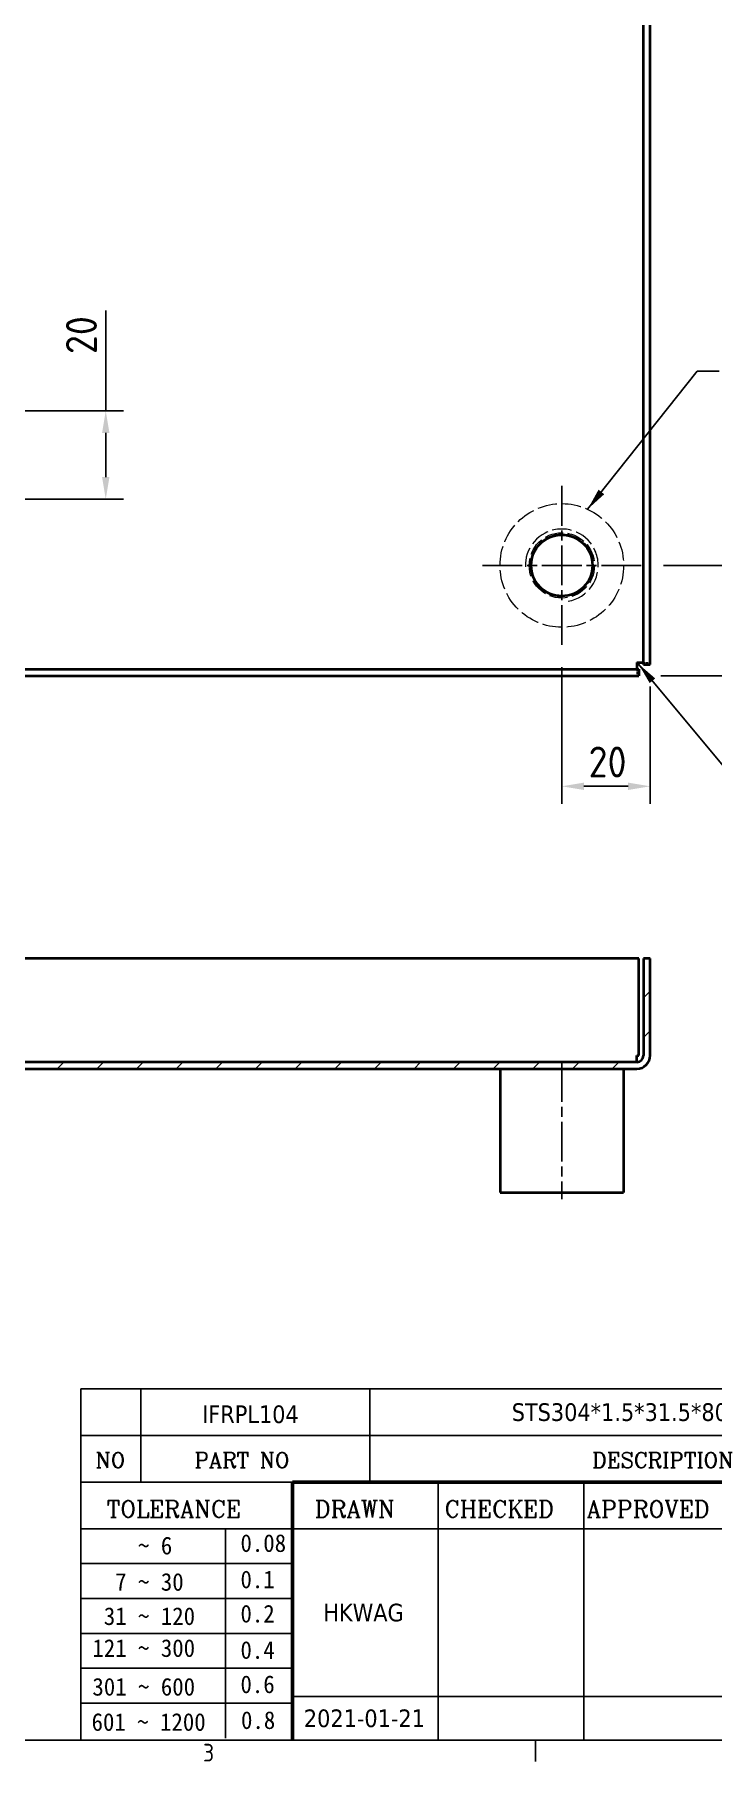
# Model space of a CAD drawing. Header units: millimetres. Extents: x 0 to 1188, y 0 to 840.
# Drawn here: x 777.5 to 931.1, y 15.2 to 406.1 of the extents above; entities that cross this region are included whole.
import ezdxf
from ezdxf.enums import TextEntityAlignment as Align

# ---------------------------------------------------------------- set-up
doc = ezdxf.new("R2010")
doc.units = ezdxf.units.MM
doc.header["$LTSCALE"] = 2
doc.linetypes.add('CHAIN', pattern=[0.35429999999999995, 0.2362, -0.0295, 0.0591, -0.0295])
doc.linetypes.add('DASHED', pattern=[0.2067, 0.1654, -0.0413])
doc.layers.get('0').update_dxf_attribs({"color": 3, "lineweight": 25})
for name, color, linetype, lineweight in [('가려진 것(ISO)', 2, 'DASHED', 18), ('가시적인 것(ISO)', 3, 'Continuous', 40), ('경계(ISO)', 7, 'Continuous', 25), ('기호(ISO)', 5, 'Continuous', 25), ('제목(ISO)', 5, 'Continuous', 50), ('중심 표식(ISO)', 1, 'Continuous', 25), ('중심선(ISO)', 1, 'Continuous', 25), ('치수(ISO)', 2, 'Continuous', 25), ('해치(ISO)', 7, 'Continuous', 18)]:
    doc.layers.add(name, color=color, linetype=linetype, lineweight=lineweight)
doc.styles.add('HAN_291', font='')
doc.styles.add('RC_284', font='ROMANC.shx')
doc.styles.add('RC_287', font='ROMANC.shx')
doc.styles.add('문자 텍스트_PSTEK_POSCO', font='isocp.shx')
doc.styles.add('치수 텍스트_PSTEK_POSCO', font='isocp.shx')
doc.styles.add('텍스트 스타일198', font='tahoma.ttf')
doc.styles.get('HAN_291').set_extended_font_data('GulimChe')
doc.dimstyles.new('치수_PSTEK_POSCO', dxfattribs={"dimscale": 2, "dimtxt": 3.5, "dimasz": 2.5, "dimexe": 2, "dimexo": 2.5, "dimgap": 1, "dimtad": 1, "dimrnd": 1e-08, "dimdsep": 46, "dimtxsty": '치수 텍스트_PSTEK_POSCO', "dimcen": 0.09, "dimdle": 10, "dimclrd": 7, "dimclre": 7, "dimclrt": 2, "dimadec": 1, "dimazin": 2, "dimtfac": 1, "dimtmove": 0, "dimatfit": 3, "dimfxl": 0, "dimtolj": 1, "dimlwd": -1, "dimlwe": -1, "dimarcsym": 0})
doc.dimstyles.new('치수_PSTEK_POSCO$7', dxfattribs={"dimscale": 2, "dimtxt": 3.5, "dimasz": 2.5, "dimexe": 2, "dimexo": 2.5, "dimgap": 1, "dimtad": 1, "dimrnd": 1e-08, "dimdsep": 46, "dimtxsty": '치수 텍스트_PSTEK_POSCO', "dimcen": 0.09, "dimdle": 10, "dimclrd": 7, "dimclre": 7, "dimclrt": 2, "dimadec": 1, "dimazin": 2, "dimtfac": 1, "dimtmove": 0, "dimatfit": 3, "dimfxl": 0, "dimtolj": 1, "dimlwd": -1, "dimlwe": -1, "dimarcsym": 0})

# ---------------------------------------------------------------- blocks, each defined once
blk = doc.blocks.new('경계 Default Border')
at = {"layer": '경계(ISO)'}
blk.add_line((445.4999923706055, 10), (445.4999923706055, 7.599999904632568), dxfattribs=at)
at = {"layer": '경계(ISO)', "flags": 128}
blk.add_lwpolyline([(10, 10), (10, 410), (584.0000152587891, 410), (584.0000152587891, 10), (10, 10)], dxfattribs=at)
at = {"layer": '경계(ISO)', "color": 2, "insert": (407.8206930345746, 7.580929648038), "char_height": 2.000000029802322, "attachment_point": 7, "style": '문자 텍스트_PSTEK_POSCO'}
blk.add_mtext('3', dxfattribs=at)
blk = doc.blocks.new('제목 블록 PSTEK')
at = {"color": 180}
for p, q in [((182.475792979055, 11.79100474011392), (182.4757929790549, 51.56524660363496)), ((182.4757929790549, 51.56524660363496), (372.4757929537551, 51.56524660363496)), ((189.2651435055721, 51.56524660363496), (189.2651435055722, 41.00524660363494)), ((215.2152739891528, 41.00524660363494), (215.2152739891528, 51.56524660363496)), ((182.475792979055, 46.2852466036349), (372.4757929537551, 46.28524660363492)), ((182.475792979055, 41.00524660363493), (206.451475290024, 41.00524660363493)), ((222.9401812389276, 11.79100474011392), (222.9401812389276, 41.00524660363494)), ((239.4288871878316, 11.79100474011392), (239.4288871878316, 41.00524660363494)), ((182.475792979055, 35.72524660363497), (206.451475290024, 35.72524660363497)), ((198.8621818849491, 12.02524660363491), (198.8621818849491, 35.72524660363497)), ((206.451475290024, 35.72524660363497), (372.4757929537551, 35.72524660363497)), ((182.475792979055, 31.77524660363492), (206.451475290024, 31.77524660363492)), ((182.475792979055, 27.82524660363487), (206.451475290024, 27.82524660363487)), ((182.475792979055, 23.87524660363505), (206.451475290024, 23.87524660363505)), ((182.475792979055, 19.92524660363478), (206.451475290024, 19.92524660363478)), ((182.475792979055, 15.97524660363496), (206.451475290024, 15.97524660363496)), ((206.451475290024, 16.74100474011396), (255.9175931367359, 16.74100474011396)), ((182.475792979055, 11.79100474011392), (372.4757929537551, 11.79100474011389))]:
    blk.add_line(p, q, dxfattribs=at)
at = {"color": 7, "lineweight": 50}
for p, q in [((206.4514752900237, 11.79100474011392), (206.4514752900237, 41.00524660363494)), ((206.451475290024, 41.00524660363494), (372.4757929537551, 41.00524660363496))]:
    blk.add_line(p, q, dxfattribs=at)
at = {"layer": '제목(ISO)', "lineweight": 18}
blk.add_line((182.475792979055, 35.72500474011393), (182.475792979055, 11.79100474011392), dxfattribs=at)
at = {"color": 2}
for s, height, style, p in [('NO', 1.742399930953979, 'RC_284', (184.135398793432, 42.62317362549192)), ('PART NO', 1.742399930953979, 'RC_284', (195.3359407378685, 42.62317362549192)), ('DESCRIPTION', 1.742399930953979, 'RC_284', (240.4025565652523, 42.62317362549192)), (' TOLERANCE', 1.899999976158142, 'RC_287', (184.0872874387979, 37.00893196870329)), ('DRAWN', 1.899999976158142, 'RC_287', (208.9766620976279, 37.00893196870329)), ('CHECKED', 1.899999976158142, 'RC_287', (223.6856844514997, 37.00893196870329)), ('APPROVED', 1.899999976158142, 'RC_287', (239.7795453577791, 37.00893196870329)), ('    ~ 6', 2.000000029802322, 'HAN_291', (183.7721304966814, 32.8176515608431)), ('0.08', 2.000000029802322, 'HAN_291', (200.5467345600617, 33.09873600004101)), ('  7 ~ 30', 2.000000029802322, 'HAN_291', (183.7721304966814, 28.70538114822415)), ('0.1', 2.000000029802322, 'HAN_291', (200.5467345600617, 28.98646558742206)), (' 31 ~ 120', 2.000000029802322, 'HAN_291', (183.7721304966814, 24.82628181916237)), ('0.2', 2.000000029802322, 'HAN_291', (200.5467345600617, 25.10736625836028)), ('121 ~ 300', 2.000000029802322, 'HAN_291', (183.7721304966814, 21.21401206133254)), ('0.4', 2.000000029802322, 'HAN_291', (200.5467345600617, 20.99509650053045)), ('301 ~ 600', 2.000000029802322, 'HAN_291', (183.7721304966814, 16.83491273227077)), ('0.6', 2.000000029802322, 'HAN_291', (200.5467345600617, 17.11599717146868)), ('601 ~ 1200', 2.000000029802322, 'HAN_291', (183.6802025156883, 12.84759660881125)), ('0.8', 2.000000029802322, 'HAN_291', (200.6097246063884, 13.05732192299702))]:
    blk.add_text(s, height=height, dxfattribs=dict(at, style=style)).set_placement(p)
at = {"layer": '제목(ISO)', "color": 7, "style": '텍스트 스타일198'}
for tag, p in [('부품_번호_001', (196.2107890341289, 47.68071419841495)), ('설명_001', (231.2794402729882, 47.92245856837096)), ('재질_001', (290.876244475187, 47.92524659519488)), ("3._Q'TY_001", (312.7051684940307, 47.92188863680521)), ('질량\\P3;_001', (350.3032714145594, 48.1643332325385)), ('1._MODEL_NAME_001', (329.5717078477552, 37.36524659519486)), ('제목_001', (337.4369082143915, 32.12134216388962)), ('설계자_001', (209.9396160013646, 25.23446884679021)), ('부품_번호_001', (334.8700292873608, 26.80591818687283)), ('프로젝트_001', (270.6505342157298, 16.70493829396579)), ('시트_크기_001', (260.7896290458918, 14.81730632141838)), ('작성_날짜_001', (207.7280646059359, 13.26600473167383)), ('프로젝트_002', (284.0400464855292, 13.28105905531428))]:
    blk.add_attdef(tag, p, '', height=2.000000029802322, dxfattribs=at)
for tag, p in [('4._COLOR', (327.6805273250926, 48.92524660363493)), ('점검자', (231.1845342133799, 26.23312567187446)), ('엔지니어링_승인자', (247.673240162284, 26.23312567187446)), ('점검_날짜', (231.1845342133799, 14.26600474011394)), ('엔지니어링_승인_날짜', (247.6732401622839, 14.26600474011394))]:
    blk.add_attdef(tag, text='', height=2.000000029802322, dxfattribs=at).set_placement(p, align=Align.MIDDLE_CENTER)
blk = doc.blocks.new('*D38')
at = {"layer": 'Defpoints', "color": 0, "transparency": 16777216}
for p in [(766.9545473580877, 320.9402623327716), (793.6155395522094, 320.9402623327716), (766.9545473580876, 300.9402623327716)]:
    blk.add_point(p, dxfattribs=at)
at = {"layer": '치수(ISO)', "color": 7, "transparency": 16777216}
for p, q in [((793.6155395522094, 320.9402623327716), (793.6155395522094, 343.6588787120316)), ((771.9545473580877, 320.9402623327716), (797.6155395522094, 320.9402623327716)), ((793.6155395522094, 305.9402623327716), (793.6155395522094, 315.9402623327716)), ((771.9545473580876, 300.9402623327716), (797.6155395522094, 300.9402623327716))]:
    blk.add_line(p, q, dxfattribs=at)
for points in [[(792.782206218876, 315.9402623327716), (794.4488728855428, 315.9402623327716), (793.6155395522094, 320.9402623327716)], [(792.782206218876, 305.9402623327716), (794.4488728855428, 305.9402623327716), (793.6155395522094, 300.9402623327716)]]:
    blk.add_solid(points, dxfattribs=at)
at = {"layer": '치수(ISO)', "color": 2, "transparency": 16777216, "insert": (788.1148505758313, 333.7756109954963), "char_height": 7, "attachment_point": 4, "rotation": 90, "style": '치수 텍스트_PSTEK_POSCO'}
blk.add_mtext('\\A1;20', dxfattribs=at)
blk = doc.blocks.new('*D46')
at = {"layer": 'Defpoints', "color": 0, "transparency": 16777216}
for p in [(914.9545473580877, 285.9402623327717), (949.9392901582258, 285.9402623327717), (914.3938871863079, 260.9402623327717)]:
    blk.add_point(p, dxfattribs=at)
at = {"layer": '치수(ISO)', "color": 7, "transparency": 16777216}
for p, q in [((919.9545473580877, 285.9402623327717), (953.9392901582258, 285.9402623327717)), ((949.9392901582258, 265.9402623327717), (949.9392901582258, 280.9402623327717)), ((919.3938871863079, 260.9402623327717), (953.9392901582258, 260.9402623327717))]:
    blk.add_line(p, q, dxfattribs=at)
for points in [[(949.1059568248925, 280.9402623327717), (950.7726234915592, 280.9402623327717), (949.9392901582258, 285.9402623327717)], [(949.1059568248925, 265.9402623327717), (950.7726234915592, 265.9402623327717), (949.9392901582258, 260.9402623327717)]]:
    blk.add_solid(points, dxfattribs=at)
at = {"layer": '치수(ISO)', "color": 2, "transparency": 16777216, "insert": (944.4386011818477, 269.3564096331852), "char_height": 7, "attachment_point": 4, "rotation": 90, "style": '치수 텍스트_PSTEK_POSCO'}
blk.add_mtext('\\A1;25', dxfattribs=at)
blk = doc.blocks.new('*D47')
at = {"layer": 'Defpoints', "color": 0, "transparency": 16777216}
for p in [(896.9545473580877, 267.9402623327717), (916.9545473580868, 263.5009225045516), (916.9545473580868, 235.9365535481788)]:
    blk.add_point(p, dxfattribs=at)
at = {"layer": '치수(ISO)', "color": 7, "transparency": 16777216}
for p, q in [((896.9545473580877, 262.9402623327717), (896.9545473580877, 231.9365535481788)), ((916.9545473580868, 258.5009225045516), (916.9545473580868, 231.9365535481788)), ((901.9545473580877, 235.9365535481788), (911.9545473580868, 235.9365535481788))]:
    blk.add_line(p, q, dxfattribs=at)
for points in [[(901.9545473580877, 236.7698868815122), (901.9545473580877, 235.1032202148455), (896.9545473580877, 235.9365535481788)], [(911.9545473580868, 236.7698868815122), (911.9545473580868, 235.1032202148455), (916.9545473580868, 235.9365535481788)]]:
    blk.add_solid(points, dxfattribs=at)
at = {"layer": '치수(ISO)', "color": 2, "transparency": 16777216, "insert": (903.0129134998195, 241.4372425245568), "char_height": 7, "attachment_point": 4, "style": '치수 텍스트_PSTEK_POSCO'}
blk.add_mtext('\\A1;20', dxfattribs=at)

msp = doc.modelspace()

# ---------------------------------------------------------------- hatches: boundary and pattern name
at = {"layer": '해치(ISO)'}
h = msp.add_hatch(dxfattribs=at)
h.set_pattern_fill('ANSI31', color=256, scale=50.8, style=0)
h.set_pattern_definition([(45, (0, 0), (-4.490128060534577, 4.490128060534577), [])])
h.paths.add_polyline_path([(284.0215473580876, 203.4874422470148), (284.0215473580876, 201.4874422470149), (296.9545473580876, 201.4874422470148), (296.9545473580876, 203.4874422470148)])
h.paths.add_polyline_path([(736.9545473580877, 203.4874422470148), (736.9545473580877, 201.4874422470148), (749.8875473580875, 201.4874422470148), (749.8875473580875, 203.4874422470148)])
edge = h.paths.add_edge_path()
edge.add_line((118.4545473580876, 174.9874422470148), (118.4545473580874, 196.9874422470149))
edge.add_line((118.4545473580874, 196.9874422470149), (116.9545473580875, 196.9874422470149))
edge.add_line((116.9545473580875, 196.9874422470149), (116.9545473580875, 174.9874422470147))
edge.add_ellipse((119.9545473580875, 174.9874422470148), major_axis=(-2.999999999999972, -9.436895709313833e-14), ratio=1, start_angle=0, end_angle=89.99999999999683)
edge.add_line((119.9545473580874, 171.9874422470149), (913.9545473580874, 171.9874422470148))
edge.add_ellipse((913.9545473580874, 174.9874422470148), major_axis=(7.105427357601002e-14, -2.99999999999994), ratio=1, start_angle=1.357036664091127e-12, end_angle=90.00000000000026)
edge.add_line((916.9545473580874, 174.9874422470149), (916.9545473580871, 196.9874422470149))
edge.add_line((916.9545473580871, 196.9874422470149), (915.454547358087, 196.9874422470149))
edge.add_line((915.454547358087, 196.9874422470149), (915.4545473580876, 174.9874422470149))
edge.add_ellipse((913.9545473580876, 174.9874422470148), major_axis=(1.499999999999915, 7.660538869913581e-14), ratio=1, start_angle=269.99999999999704, end_angle=360, ccw=False)
edge.add_line((913.9545473580876, 173.4874422470149), (766.9545473580877, 173.4874422470148))
edge.add_line((766.9545473580877, 173.4874422470148), (766.9545473580876, 199.4874422470148))
edge.add_ellipse((762.9545473580874, 199.4874422470147), major_axis=(4.000000000000092, 7.105427357601002e-14), ratio=1, start_angle=0, end_angle=89.99999999999746)
edge.add_line((762.9545473580877, 203.4874422470148), (754.0215473580877, 203.4874422470148))
edge.add_line((754.0215473580874, 203.4874422470148), (754.0215473580874, 201.4874422470149))
edge.add_line((754.0215473580874, 201.4874422470149), (762.9545473580874, 201.4874422470148))
edge.add_ellipse((762.9545473580874, 199.4874422470148), major_axis=(3.552713678800501e-14, 2.000000000000051), ratio=1, start_angle=270.00000000000244, end_angle=360, ccw=False)
edge.add_line((764.9545473580874, 199.4874422470148), (764.9545473580876, 173.4874422470148))
edge.add_line((764.9545473580877, 173.4874422470148), (268.9545473580876, 173.4874422470148))
edge.add_line((268.9545473580876, 173.4874422470148), (268.9545473580877, 199.4874422470148))
edge.add_ellipse((270.9545473580877, 199.4874422470147), major_axis=(-2.000000000000099, 6.661338147750939e-14), ratio=1, start_angle=270.000000000005, end_angle=360, ccw=False)
edge.add_line((270.9545473580876, 201.4874422470149), (279.8875473580875, 201.4874422470148))
edge.add_line((279.8875473580876, 201.4874422470148), (279.8875473580876, 203.4874422470148))
edge.add_line((279.8875473580876, 203.4874422470148), (270.9545473580877, 203.4874422470148))
edge.add_ellipse((270.9545473580877, 199.4874422470148), major_axis=(-3.552713678800501e-14, 4.000000000000035), ratio=1, start_angle=0, end_angle=89.99999999999899)
edge.add_line((266.9545473580876, 199.4874422470148), (266.9545473580876, 173.4874422470148))
edge.add_line((266.9545473580876, 173.4874422470148), (119.9545473580875, 173.4874422470148))
edge.add_ellipse((119.9545473580876, 174.9874422470149), major_axis=(-1.4210854715202e-13, -1.500000000000062), ratio=1, start_angle=270.00000000000955, end_angle=360, ccw=False)

# ---------------------------------------------------------------- linework, layer by layer
at = {"layer": '가려진 것(ISO)', "ltscale": 1.428422451019287}
for p, q in [((913.9545473580876, 262.4402623327719), (913.9545473580876, 260.9402623327719)), ((915.4545473580873, 263.9402623327717), (916.9545473580874, 263.9402623327717))]:
    msp.add_line(p, q, dxfattribs=at)
at = {"layer": '가려진 것(ISO)', "ltscale": 13.29895305633545}
msp.add_circle((896.9545473580877, 285.9402623327718), 14, dxfattribs=at)
at = {"layer": '가려진 것(ISO)', "ltscale": 12.49457454681396}
msp.add_circle((896.9545473580877, 285.9402623327718), 7.398685847230358, dxfattribs=at)
at = {"layer": '가려진 것(ISO)', "ltscale": 13.52693462371826}
msp.add_circle((896.9545473580877, 285.9402623327718), 7.120000000000001, dxfattribs=at)
at = {"layer": '가려진 것(ISO)', "ltscale": 13.43356227874756}
msp.add_arc((896.9545473580877, 285.9402623327718), 8.249328019615207, 280.0000000000486, 189.9999999999981, dxfattribs=at)
at = {"layer": '가시적인 것(ISO)'}
for p, q in [((915.4545473580869, 263.5009225045516), (915.4545473580872, 708.3796021609919)), ((916.9545473580868, 263.5009225045516), (916.9545473580871, 708.3796021609919)), ((119.5152075298675, 262.4402623327716), (914.3938871863079, 262.4402623327717)), ((913.9545473580876, 263.9402623327717), (915.4545473580874, 263.9402623327717)), ((913.9545473580876, 263.9402623327718), (913.9545473580876, 262.4402623327718)), ((914.3938871863079, 262.4402623327717), (914.3938871863079, 260.9402623327717)), ((915.4545473580869, 263.5009225045516), (916.9545473580868, 263.5009225045516)), ((119.5152075298675, 260.9402623327716), (914.3938871863079, 260.9402623327717)), ((914.3938871863079, 196.9874422470147), (766.9545473580877, 196.9874422470147)), ((914.3938871863079, 174.9874422470148), (914.3938871863079, 196.9874422470147)), ((916.9545473580871, 196.9874422470149), (915.454547358087, 196.9874422470149)), ((915.454547358087, 196.9874422470149), (915.4545473580877, 174.9874422470149)), ((916.9545473580876, 174.9874422470149), (916.9545473580871, 196.9874422470149)), ((913.9545473580876, 173.4874422470148), (766.9545473580877, 173.4874422470148)), ((913.9545473580876, 174.9874422470148), (914.3938871863079, 174.9874422470148)), ((913.9545473580876, 173.4874422470148), (913.9545473580876, 174.9874422470148)), ((119.9545473580875, 171.9874422470148), (913.9545473580876, 171.9874422470148)), ((882.9545473580877, 171.9874422470148), (882.9545473580877, 143.9874422470148)), ((910.9545473580876, 171.9874422470148), (910.9545473580876, 143.9874422470148)), ((882.9545473580878, 143.9874422470148), (910.9545473580876, 143.9874422470148))]:
    msp.add_line(p, q, dxfattribs=at)
msp.add_circle((896.9545473580877, 285.9402623327718), 6.9445, dxfattribs=at)
for radius in [2.99999999999994, 1.499999999999915]:
    msp.add_arc((913.9545473580876, 174.9874422470148), radius, 270, 0, dxfattribs=at)
at = {"layer": '중심 표식(ISO)', "linetype": 'CHAIN', "ltscale": 19.05165100097656}
for p, q in [((896.9545473580877, 303.9402623327717), (896.9545473580877, 267.9402623327717)), ((914.9545473580877, 285.9402623327717), (878.9545473580877, 285.9402623327717))]:
    msp.add_line(p, q, dxfattribs=at)
at = {"layer": '중심선(ISO)', "linetype": 'CHAIN', "ltscale": 19.05165100097656}
msp.add_line((896.9545473580877, 173.4874422470148), (896.9545473580877, 142.4874422470148), dxfattribs=at)

# ---------------------------------------------------------------- block references
at = {"xscale": 2, "yscale": 2, "zscale": 2}
msp.add_blockref('경계 Default Border', (0, 0), dxfattribs=at)
ref = msp.add_blockref('제목 블록 PSTEK', (423.0484140924897, -3.58200948022779), dxfattribs=dict(xscale=2, yscale=2, zscale=2))
ref.add_attrib('설계자_001', 'HKWAG', (842.9276460952188, 46.88692821335263), dxfattribs={"layer": '제목(ISO)', "color": 7, "height": 4.000000059604645, "style": '텍스트 스타일198'})
ref.add_attrib('작성_날짜_001', '2021-01-21', (838.5045433043616, 22.94999998311987), dxfattribs={"layer": '제목(ISO)', "color": 7, "height": 4.000000059604645, "style": '텍스트 스타일198'})
ref.add_attrib('설명_001', 'STS304*1.5*31.5*800*450', (885.6072946384662, 92.26290765651414), dxfattribs={"layer": '제목(ISO)', "color": 7, "height": 4.000000059604645, "style": '텍스트 스타일198'})
ref.add_attrib('부품_번호_001', 'IFRPL104', (815.4699921607473, 91.77941891660211), dxfattribs={"layer": '제목(ISO)', "color": 7, "height": 4.000000059604645, "style": '텍스트 스타일198'})

# ---------------------------------------------------------------- dimensions: what is measured, and where the dimension line sits
at = {"layer": '치수(ISO)', "color": 7}
for base, p1, p2, angle, override, picture, middle in [((793.6155395522094, 320.9402623327716), (766.9545473580876, 300.9402623327716), (766.9545473580877, 320.9402623327716), 90, {"dimdec": 2, "dimtp": 0, "dimtm": -0, "dimtdec": 2, "dimtofl": 0, "dimatfit": 2}, '*D38', (793.6155395522093, 337.717244853764)), ((949.9392901582258, 285.9402623327717), (914.3938871863079, 260.9402623327717), (914.9545473580877, 285.9402623327717), 270, {"dimdec": 2, "dimtp": 0, "dimtm": -0, "dimtdec": 2, "dimtofl": 0, "dimatfit": 1}, '*D46', (949.9392901582257, 273.4402623327717)), ((916.9545473580868, 235.9365535481788), (896.9545473580877, 267.9402623327717), (916.9545473580868, 263.5009225045516), 180, {"dimdec": 2, "dimtp": 0, "dimtm": -0, "dimtdec": 2, "dimtofl": 0, "dimatfit": 1}, '*D47', (906.9545473580872, 235.9365535481788))]:
    dim = msp.add_linear_dim(base=base, p1=p1, p2=p2, angle=angle, dimstyle='치수_PSTEK_POSCO', override=override, dxfattribs=at)
    dim.commit()
    dim.dimension.update_dxf_attribs({"geometry": picture, "text_midpoint": middle, "dimtype": 160})

# ---------------------------------------------------------------- leaders
at = {"layer": '기호(ISO)', "color": 7, "annotation_type": 0, "has_hookline": 1, "hookline_direction": 0}
for points, text_width in [([(902.806536213784, 298.6585258318821), (927.5947585437918, 329.8988033328753), (932.5947585437918, 329.8988033328753)], 127.7935165012022), ([(914.2853737446651, 263.6773635439184), (938.5319370368582, 234.5814645074185), (943.5319370368582, 234.5814645074185)], 99.11400956159923)]:
    msp.add_leader(points, dimstyle='치수_PSTEK_POSCO$7', override={"dimtad": 0}, dxfattribs=dict(at, text_width=text_width))

doc.saveas('drawing.dxf')
